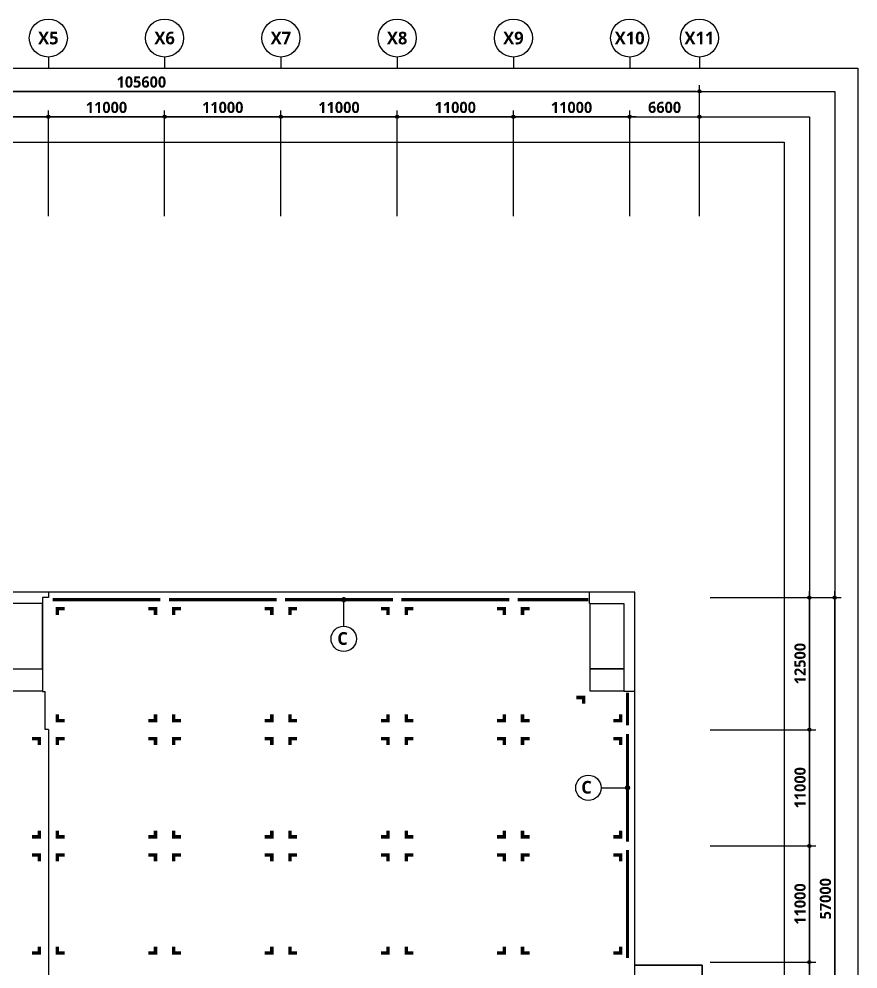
# Model space of a CAD drawing. Header units: millimetres. Extents: x 10941 to 1002000, y 7641 to 169666.
# Drawn here: x 880607 to 959982, y 79768 to 169666 of the extents above; entities that cross this region are included whole.
import ezdxf
from ezdxf.enums import TextEntityAlignment as Align

# ---------------------------------------------------------------- set-up
doc = ezdxf.new("R2010")
doc.units = ezdxf.units.MM
doc.header["$LTSCALE"] = 400
doc.header["$MEASUREMENT"] = 0
doc.header["$PDSIZE"] = -10
doc.layers.get('0').update_dxf_attribs({"linetype": 'CONTINUOUS'})
doc.layers.get('Defpoints').update_dxf_attribs({"color": 153, "linetype": 'CONTINUOUS'})
for name, color, linetype in [('A-ANNO-TEXT1', 7, 'CONTINUOUS'), ('A-P1', 6, 'CONTINUOUS'), ('A-ST-AXIS-BUB', 7, 'CONTINUOUS'), ('A-ST-AXIS-DIM', 7, 'CONTINUOUS'), ('A-TEXT', 3, 'CONTINUOUS'), ('A-WALLb', 5, 'STD_WIREMESH_050'), ('AA-MARK', 2, 'CONTINUOUS')]:
    doc.layers.add(name, color=color, linetype=linetype)
doc.layers.add('Defpoint', color=161, linetype='CONTINUOUS', plot=False)
doc.layers.add('면적', color=210, linetype='CONTINUOUS', plot=False)
doc.styles.add('2020음성 1차', font='')
doc.styles.add('SH_대대리576', font='')
doc.styles.get("Standard").update_dxf_attribs({"font": ''})
doc.styles.get('2020음성 1차').set_extended_font_data('NanumGothic', bold=True)
doc.styles.get('SH_대대리576').set_extended_font_data('NanumGothic', bold=True)
doc.styles.get('Standard').set_extended_font_data('DotumChe')
doc.linetypes.add('STD_WIREMESH_050', pattern='A,4,-1,["X",Standard,S=0.5,R=0,X=-0.24,Y=-0.25],-1', length=6)
doc.dimstyles.new('SHP 600', dxfattribs={"dimscale": 300, "dimtxt": 3.5, "dimasz": 1, "dimexe": 2, "dimexo": 2, "dimgap": 1, "dimtad": 1, "dimdec": 0, "dimzin": 0, "dimdsep": 46, "dimtxsty": 'SH_대대리576', "dimblk": 'DIMDOT', "dimcen": 0.09, "dimclrt": 3, "dimadec": 0, "dimazin": 1, "dimtfac": 1, "dimtdec": 0, "dimtix": 1, "dimtmove": 2, "dimatfit": 0, "dimldrblk": 'DIMDOT', "dimfxl": 1, "dimtolj": 1, "dimtzin": 0, "dimarcsym": 0})

# ---------------------------------------------------------------- blocks, each defined once
blk = doc.blocks.new('G$CDADDFB7A')
at = {"layer": '면적', "elevation": 103000}
for points in [[(98950, 11700), (99500, 11700), (99500, 12000), (100000, 12000), (100000, 13000), (100000, 13000), (100000, 22700), (100000, 22700), (100000, 48600), (98950, 48600), (98950, 48650), (95750, 48650), (95750, 56950), (95700, 56950), (95700, 58000), (44500, 58000), (44500, 57500), (44500, 57500), (43950, 57500), (43950, 48650), (40750, 48650), (40750, 56950), (40700, 56950), (40700, 58000), (4300, 58000), (4300, 56950), (4250, 56950), (4250, 48650), (1050, 48650), (1050, 48600), (0, 48600), (0, 22700), (5900, 22700), (5900, 18360), (4300, 18360), (4300, 11450), (4250, 11450), (4250, 1050), (4300, 1050), (4300, 0), (40700, 0), (40700, 1050), (40750, 1050), (40750, 9350), (43950, 9350), (43950, 500), (44500, 500), (44500, 0), (66200, 0), (66200, 5650), (95750, 5650), (95750, 9350), (98950, 9350), (98950, 11700)], [(44500, 45000), (44200, 45000), (44200, 48600)]]:
    blk.add_lwpolyline(points, dxfattribs=at)
for points in [[(1050, 56950), (4250, 56950), (4250, 50750), (1050, 50750)], [(1050, 50750), (4250, 50750), (4250, 48650), (1050, 48650)], [(100000, 22700), (106350, 22700), (106350, 13000), (100000, 13000)], [(95750, 11700), (98950, 11700), (98950, 9350), (95750, 9350)], [(95750, 9350), (98950, 9350), (98950, 7250), (95750, 7250)]]:
    blk.add_lwpolyline(points, close=True, dxfattribs=at)
at = {"layer": '면적'}
for points in [[(40750, 50750), (43950, 50750), (43950, 56950), (40750, 56950), (40750, 50750), (40750, 50750)], [(98950, 50750), (95750, 50750), (95750, 56950), (98950, 56950)], [(40750, 50750), (43950, 50750), (43950, 48650), (40750, 48650)], [(95750, 50750), (98950, 50750), (98950, 48650), (95750, 48650)], [(2200, 22700), (2200, 17760), (4300, 17760), (4300, 18360), (5900, 18360), (5900, 22700)], [(2200, 17760), (2200, 16300), (800, 16300), (800, 13950), (4300, 13950), (4300, 17760), (2200, 17760)], [(800, 13950), (4300, 13950), (4300, 11450), (800, 11450)], [(4250, 9350), (4250, 11450), (1050, 11450), (1050, 1050), (4250, 1050), (4250, 7250), (3300, 7250), (3300, 9350)], [(4250, 7250), (3300, 7250), (3300, 9350), (4250, 9350)], [(40750, 7250), (43950, 7250), (43950, 9350), (40750, 9350)], [(43950, 1050), (40750, 1050), (40750, 7250), (43950, 7250)], [(98950, 1050), (95750, 1050), (95750, 7250), (98950, 7250)], [(66200, 5650), (66200, 0), (95600, 0), (95700, 0), (95700, 1050), (95750, 1050), (95750, 5650)]]:
    blk.add_lwpolyline(points, close=True, dxfattribs=at)
for points in [[(43950, 48650), (43950, 48600), (44200, 48600)], [(44500, 45000), (44500, 9400), (43950, 9400), (43950, 9350)]]:
    blk.add_lwpolyline(points, dxfattribs=at)
blk = doc.blocks.new('A-ST-AXIS-BUB-1')
at = {"layer": 'A-ST-AXIS-BUB'}
blk.add_line((0, 350), (0, 0), dxfattribs=at)
blk.add_circle((0, 950), 600, dxfattribs=at)
blk = doc.blocks.new('DIMDOT')
at = {"color": 0}
blk.add_line((-2, 0), (2, 0), dxfattribs=at)
for radius in [0.5, 0.25]:
    blk.add_circle((0, 0), radius, dxfattribs=at)
blk = doc.blocks.new('*D19807')
at = {"layer": 'A-ST-AXIS-DIM', "color": 0, "lineweight": -2}
for p, q in [((938382, 151016), (938382, 161016)), ((944982, 151016), (944982, 161016)), ((938682, 160416), (944682, 160416))]:
    blk.add_line(p, q, dxfattribs=at)
at = {"layer": 'Defpoints', "color": 0}
for p in [(944982, 160416), (938382, 150416), (944982, 150416)]:
    blk.add_point(p, dxfattribs=at)
at = {"layer": 'A-ST-AXIS-DIM', "color": 0, "linetype": 'ByBlock', "lineweight": -2, "xscale": 300, "yscale": 300, "zscale": 300, "rotation": 180}
blk.add_blockref('DIMDOT', (938382, 160416), dxfattribs=at)
at = {"layer": 'A-ST-AXIS-DIM', "color": 0, "linetype": 'ByBlock', "lineweight": -2, "xscale": 300, "yscale": 300, "zscale": 300}
blk.add_blockref('DIMDOT', (944982, 160416), dxfattribs=at)
at = {"layer": 'A-ST-AXIS-DIM', "color": 3, "insert": (941682, 161296), "char_height": 1050, "attachment_point": 5, "style": 'SH_대대리576'}
blk.add_mtext('\\A1;6600', dxfattribs=at)
blk = doc.blocks.new('*D19822')
at = {"layer": 'A-ST-AXIS-DIM', "color": 0, "lineweight": -2}
for p, q in [((945982, 114916), (958382, 114916)), ((957782, 58216), (957782, 114616)), ((945982, 57916), (958382, 57916))]:
    blk.add_line(p, q, dxfattribs=at)
at = {"layer": 'Defpoints', "color": 0}
for p in [(945382, 114916), (957782, 114916), (945382, 57916)]:
    blk.add_point(p, dxfattribs=at)
at = {"layer": 'A-ST-AXIS-DIM', "color": 0, "linetype": 'ByBlock', "lineweight": -2, "xscale": 300, "yscale": 300, "zscale": 300}
for p, rotation in [((957782, 114916), 90), ((957782, 57916), 270)]:
    blk.add_blockref('DIMDOT', p, dxfattribs=dict(at, rotation=rotation))
at = {"layer": 'A-ST-AXIS-DIM', "color": 3, "insert": (956905, 86416), "char_height": 1050, "attachment_point": 5, "rotation": 90, "style": 'SH_대대리576'}
blk.add_mtext('\\A1;57000', dxfattribs=at)
blk = doc.blocks.new('*D19824')
at = {"layer": 'A-ST-AXIS-DIM', "color": 0, "lineweight": -2}
for p, q in [((945982, 80416), (955982, 80416)), ((955382, 69716), (955382, 80116)), ((945982, 69416), (955982, 69416))]:
    blk.add_line(p, q, dxfattribs=at)
at = {"layer": 'Defpoints', "color": 0}
for p in [(945382, 80416), (955382, 80416), (945382, 69416)]:
    blk.add_point(p, dxfattribs=at)
at = {"layer": 'A-ST-AXIS-DIM', "color": 0, "linetype": 'ByBlock', "lineweight": -2, "xscale": 300, "yscale": 300, "zscale": 300}
for p, rotation in [((955382, 80416), 90), ((955382, 69416), 270)]:
    blk.add_blockref('DIMDOT', p, dxfattribs=dict(at, rotation=rotation))
at = {"layer": 'A-ST-AXIS-DIM', "color": 3, "insert": (954506, 74916), "char_height": 1050, "attachment_point": 5, "rotation": 90, "style": 'SH_대대리576'}
blk.add_mtext('\\A1;11000', dxfattribs=at)
blk = doc.blocks.new('*D19825')
at = {"layer": 'A-ST-AXIS-DIM', "color": 0, "lineweight": -2}
for p, q in [((945982, 91416), (955982, 91416)), ((955382, 80716), (955382, 91116)), ((945982, 80416), (955982, 80416))]:
    blk.add_line(p, q, dxfattribs=at)
at = {"layer": 'Defpoints', "color": 0}
for p in [(945382, 91416), (955382, 91416), (945382, 80416)]:
    blk.add_point(p, dxfattribs=at)
at = {"layer": 'A-ST-AXIS-DIM', "color": 0, "linetype": 'ByBlock', "lineweight": -2, "xscale": 300, "yscale": 300, "zscale": 300}
for p, rotation in [((955382, 91416), 90), ((955382, 80416), 270)]:
    blk.add_blockref('DIMDOT', p, dxfattribs=dict(at, rotation=rotation))
at = {"layer": 'A-ST-AXIS-DIM', "color": 3, "insert": (954506, 85916), "char_height": 1050, "attachment_point": 5, "rotation": 90, "style": 'SH_대대리576'}
blk.add_mtext('\\A1;11000', dxfattribs=at)
blk = doc.blocks.new('*D19826')
at = {"layer": 'A-ST-AXIS-DIM', "color": 0, "lineweight": -2}
for p, q in [((945982, 102416), (955982, 102416)), ((955382, 91716), (955382, 102116)), ((945982, 91416), (955982, 91416))]:
    blk.add_line(p, q, dxfattribs=at)
at = {"layer": 'Defpoints', "color": 0}
for p in [(945382, 102416), (955382, 102416), (945382, 91416)]:
    blk.add_point(p, dxfattribs=at)
at = {"layer": 'A-ST-AXIS-DIM', "color": 0, "linetype": 'ByBlock', "lineweight": -2, "xscale": 300, "yscale": 300, "zscale": 300}
for p, rotation in [((955382, 102416), 90), ((955382, 91416), 270)]:
    blk.add_blockref('DIMDOT', p, dxfattribs=dict(at, rotation=rotation))
at = {"layer": 'A-ST-AXIS-DIM', "color": 3, "insert": (954506, 96916), "char_height": 1050, "attachment_point": 5, "rotation": 90, "style": 'SH_대대리576'}
blk.add_mtext('\\A1;11000', dxfattribs=at)
blk = doc.blocks.new('*D19827')
at = {"layer": 'A-ST-AXIS-DIM', "color": 0, "lineweight": -2}
for p, q in [((945982, 114916), (955982, 114916)), ((955382, 102716), (955382, 114616)), ((945982, 102416), (955982, 102416))]:
    blk.add_line(p, q, dxfattribs=at)
at = {"layer": 'Defpoints', "color": 0}
for p in [(945382, 114916), (955382, 114916), (945382, 102416)]:
    blk.add_point(p, dxfattribs=at)
at = {"layer": 'A-ST-AXIS-DIM', "color": 0, "linetype": 'ByBlock', "lineweight": -2, "xscale": 300, "yscale": 300, "zscale": 300}
for p, rotation in [((955382, 114916), 90), ((955382, 102416), 270)]:
    blk.add_blockref('DIMDOT', p, dxfattribs=dict(at, rotation=rotation))
at = {"layer": 'A-ST-AXIS-DIM', "color": 3, "insert": (954503, 108666), "char_height": 1050, "attachment_point": 5, "rotation": 90, "style": 'SH_대대리576'}
blk.add_mtext('\\A1;12500', dxfattribs=at)
blk = doc.blocks.new('*D19923')
at = {"layer": 'A-ST-AXIS-DIM', "color": 0, "lineweight": -2}
for p, q in [((927382, 151016), (927382, 161016)), ((938382, 151016), (938382, 161016)), ((938082, 160416), (927682, 160416))]:
    blk.add_line(p, q, dxfattribs=at)
at = {"layer": 'Defpoints', "color": 0}
for p in [(927382, 160416), (927382, 150416), (938382, 150416)]:
    blk.add_point(p, dxfattribs=at)
at = {"layer": 'A-ST-AXIS-DIM', "color": 0, "linetype": 'ByBlock', "lineweight": -2, "xscale": 300, "yscale": 300, "zscale": 300, "rotation": 180}
blk.add_blockref('DIMDOT', (927382, 160416), dxfattribs=at)
at = {"layer": 'A-ST-AXIS-DIM', "color": 0, "linetype": 'ByBlock', "lineweight": -2, "xscale": 300, "yscale": 300, "zscale": 300}
blk.add_blockref('DIMDOT', (938382, 160416), dxfattribs=at)
at = {"layer": 'A-ST-AXIS-DIM', "color": 3, "insert": (932882, 161292), "char_height": 1050, "attachment_point": 5, "style": 'SH_대대리576'}
blk.add_mtext('\\A1;11000', dxfattribs=at)
blk = doc.blocks.new('*D19924')
at = {"layer": 'A-ST-AXIS-DIM', "color": 0, "lineweight": -2}
for p, q in [((916382, 151016), (916382, 161016)), ((927382, 151016), (927382, 161016)), ((927082, 160416), (916682, 160416))]:
    blk.add_line(p, q, dxfattribs=at)
at = {"layer": 'Defpoints', "color": 0}
for p in [(916382, 160416), (916382, 150416), (927382, 150416)]:
    blk.add_point(p, dxfattribs=at)
at = {"layer": 'A-ST-AXIS-DIM', "color": 0, "linetype": 'ByBlock', "lineweight": -2, "xscale": 300, "yscale": 300, "zscale": 300, "rotation": 180}
blk.add_blockref('DIMDOT', (916382, 160416), dxfattribs=at)
at = {"layer": 'A-ST-AXIS-DIM', "color": 0, "linetype": 'ByBlock', "lineweight": -2, "xscale": 300, "yscale": 300, "zscale": 300}
blk.add_blockref('DIMDOT', (927382, 160416), dxfattribs=at)
at = {"layer": 'A-ST-AXIS-DIM', "color": 3, "insert": (921882, 161292), "char_height": 1050, "attachment_point": 5, "style": 'SH_대대리576'}
blk.add_mtext('\\A1;11000', dxfattribs=at)
blk = doc.blocks.new('*D19925')
at = {"layer": 'A-ST-AXIS-DIM', "color": 0, "lineweight": -2}
for p, q in [((905382, 151016), (905382, 161016)), ((916382, 151016), (916382, 161016)), ((916082, 160416), (905682, 160416))]:
    blk.add_line(p, q, dxfattribs=at)
at = {"layer": 'Defpoints', "color": 0}
for p in [(905382, 160416), (905382, 150416), (916382, 150416)]:
    blk.add_point(p, dxfattribs=at)
at = {"layer": 'A-ST-AXIS-DIM', "color": 0, "linetype": 'ByBlock', "lineweight": -2, "xscale": 300, "yscale": 300, "zscale": 300, "rotation": 180}
blk.add_blockref('DIMDOT', (905382, 160416), dxfattribs=at)
at = {"layer": 'A-ST-AXIS-DIM', "color": 0, "linetype": 'ByBlock', "lineweight": -2, "xscale": 300, "yscale": 300, "zscale": 300}
blk.add_blockref('DIMDOT', (916382, 160416), dxfattribs=at)
at = {"layer": 'A-ST-AXIS-DIM', "color": 3, "insert": (910882, 161292), "char_height": 1050, "attachment_point": 5, "style": 'SH_대대리576'}
blk.add_mtext('\\A1;11000', dxfattribs=at)
blk = doc.blocks.new('*D19926')
at = {"layer": 'A-ST-AXIS-DIM', "color": 0, "lineweight": -2}
for p, q in [((894382, 151016), (894382, 161016)), ((905382, 151016), (905382, 161016)), ((905082, 160416), (894682, 160416))]:
    blk.add_line(p, q, dxfattribs=at)
at = {"layer": 'Defpoints', "color": 0}
for p in [(894382, 160416), (894382, 150416), (905382, 150416)]:
    blk.add_point(p, dxfattribs=at)
at = {"layer": 'A-ST-AXIS-DIM', "color": 0, "linetype": 'ByBlock', "lineweight": -2, "xscale": 300, "yscale": 300, "zscale": 300, "rotation": 180}
blk.add_blockref('DIMDOT', (894382, 160416), dxfattribs=at)
at = {"layer": 'A-ST-AXIS-DIM', "color": 0, "linetype": 'ByBlock', "lineweight": -2, "xscale": 300, "yscale": 300, "zscale": 300}
blk.add_blockref('DIMDOT', (905382, 160416), dxfattribs=at)
at = {"layer": 'A-ST-AXIS-DIM', "color": 3, "insert": (899882, 161292), "char_height": 1050, "attachment_point": 5, "style": 'SH_대대리576'}
blk.add_mtext('\\A1;11000', dxfattribs=at)
blk = doc.blocks.new('*D19927')
at = {"layer": 'A-ST-AXIS-DIM', "color": 0, "lineweight": -2}
for p, q in [((883382, 151016), (883382, 161016)), ((894382, 151016), (894382, 161016)), ((894082, 160416), (883682, 160416))]:
    blk.add_line(p, q, dxfattribs=at)
at = {"layer": 'Defpoints', "color": 0}
for p in [(883382, 160416), (883382, 150416), (894382, 150416)]:
    blk.add_point(p, dxfattribs=at)
at = {"layer": 'A-ST-AXIS-DIM', "color": 0, "linetype": 'ByBlock', "lineweight": -2, "xscale": 300, "yscale": 300, "zscale": 300, "rotation": 180}
blk.add_blockref('DIMDOT', (883382, 160416), dxfattribs=at)
at = {"layer": 'A-ST-AXIS-DIM', "color": 0, "linetype": 'ByBlock', "lineweight": -2, "xscale": 300, "yscale": 300, "zscale": 300}
blk.add_blockref('DIMDOT', (894382, 160416), dxfattribs=at)
at = {"layer": 'A-ST-AXIS-DIM', "color": 3, "insert": (888882, 161292), "char_height": 1050, "attachment_point": 5, "style": 'SH_대대리576'}
blk.add_mtext('\\A1;11000', dxfattribs=at)
blk = doc.blocks.new('*D19928')
at = {"layer": 'A-ST-AXIS-DIM', "color": 0, "lineweight": -2}
for p, q in [((872382, 151016), (872382, 161016)), ((883382, 151016), (883382, 161016)), ((883082, 160416), (872682, 160416))]:
    blk.add_line(p, q, dxfattribs=at)
at = {"layer": 'Defpoints', "color": 0}
for p in [(872382, 160416), (872382, 150416), (883382, 150416)]:
    blk.add_point(p, dxfattribs=at)
at = {"layer": 'A-ST-AXIS-DIM', "color": 0, "linetype": 'ByBlock', "lineweight": -2, "xscale": 300, "yscale": 300, "zscale": 300, "rotation": 180}
blk.add_blockref('DIMDOT', (872382, 160416), dxfattribs=at)
at = {"layer": 'A-ST-AXIS-DIM', "color": 0, "linetype": 'ByBlock', "lineweight": -2, "xscale": 300, "yscale": 300, "zscale": 300}
blk.add_blockref('DIMDOT', (883382, 160416), dxfattribs=at)
at = {"layer": 'A-ST-AXIS-DIM', "color": 3, "insert": (877882, 161292), "char_height": 1050, "attachment_point": 5, "style": 'SH_대대리576'}
blk.add_mtext('\\A1;11000', dxfattribs=at)
blk = doc.blocks.new('*D19932')
at = {"layer": 'A-ST-AXIS-DIM', "color": 0, "lineweight": -2}
for p, q in [((839382, 151016), (839382, 163416)), ((944682, 162816), (839682, 162816)), ((944982, 151016), (944982, 163416))]:
    blk.add_line(p, q, dxfattribs=at)
at = {"layer": 'Defpoints', "color": 0}
for p in [(839382, 162816), (839382, 150416), (944982, 150416)]:
    blk.add_point(p, dxfattribs=at)
at = {"layer": 'A-ST-AXIS-DIM', "color": 0, "linetype": 'ByBlock', "lineweight": -2, "xscale": 300, "yscale": 300, "zscale": 300, "rotation": 180}
blk.add_blockref('DIMDOT', (839382, 162816), dxfattribs=at)
at = {"layer": 'A-ST-AXIS-DIM', "color": 0, "linetype": 'ByBlock', "lineweight": -2, "xscale": 300, "yscale": 300, "zscale": 300}
blk.add_blockref('DIMDOT', (944982, 162816), dxfattribs=at)
at = {"layer": 'A-ST-AXIS-DIM', "color": 3, "insert": (892182, 163696), "char_height": 1050, "attachment_point": 5, "style": 'SH_대대리576'}
blk.add_mtext('\\A1;105600', dxfattribs=at)

msp = doc.modelspace()

# ---------------------------------------------------------------- linework, layer by layer
at = {"layer": 'A-P1', "const_width": 326.7}
for points in [[(884922.4, 113856.3), (884241.8, 113856.3), (884241.8, 113266.5)], [(892841.2, 113856.3), (893521.8, 113856.3), (893521.8, 113266.5)], [(895922.4, 113856.3), (895241.8, 113856.3), (895241.8, 113266.5)], [(903841.2, 113856.3), (904521.8, 113856.3), (904521.8, 113266.5)], [(906922.4, 113856.3), (906241.8, 113856.3), (906241.8, 113266.5)], [(914841.2, 113856.3), (915521.8, 113856.3), (915521.8, 113266.5)], [(917922.4, 113856.3), (917241.8, 113856.3), (917241.8, 113266.5)], [(925841.2, 113856.3), (926521.8, 113856.3), (926521.8, 113266.5)], [(928922.4, 113856.3), (928241.8, 113856.3), (928241.8, 113266.5)], [(933341.2, 105456.3), (934021.8, 105456.3), (934021.8, 104866.5)], [(884922.4, 103276.3), (884241.8, 103276.3), (884241.8, 103866.2)], [(892841.2, 103276.3), (893521.8, 103276.3), (893521.8, 103866.2)], [(895922.4, 103276.3), (895241.8, 103276.3), (895241.8, 103866.2)], [(903841.2, 103276.3), (904521.8, 103276.3), (904521.8, 103866.2)], [(906922.4, 103276.3), (906241.8, 103276.3), (906241.8, 103866.2)], [(914841.2, 103276.3), (915521.8, 103276.3), (915521.8, 103866.2)], [(917922.4, 103276.3), (917241.8, 103276.3), (917241.8, 103866.2)], [(925841.2, 103276.3), (926521.8, 103276.3), (926521.8, 103866.2)], [(928922.4, 103276.3), (928241.8, 103276.3), (928241.8, 103866.2)], [(936841.2, 103276.3), (937521.8, 103276.3), (937521.8, 103866.2)], [(881841.2, 101556.3), (882521.8, 101556.3), (882521.8, 100966.5)], [(884922.4, 101556.3), (884241.8, 101556.3), (884241.8, 100966.5)], [(892841.2, 101556.3), (893521.8, 101556.3), (893521.8, 100966.5)], [(895922.4, 101556.3), (895241.8, 101556.3), (895241.8, 100966.5)], [(903841.2, 101556.3), (904521.8, 101556.3), (904521.8, 100966.5)], [(906922.4, 101556.3), (906241.8, 101556.3), (906241.8, 100966.5)], [(914841.2, 101556.3), (915521.8, 101556.3), (915521.8, 100966.5)], [(917922.4, 101556.3), (917241.8, 101556.3), (917241.8, 100966.5)], [(925841.2, 101556.3), (926521.8, 101556.3), (926521.8, 100966.5)], [(928922.4, 101556.3), (928241.8, 101556.3), (928241.8, 100966.5)], [(936841.2, 101556.3), (937521.8, 101556.3), (937521.8, 100966.5)], [(881841.2, 92276.3), (882521.8, 92276.3), (882521.8, 92866.2)], [(884922.4, 92276.3), (884241.8, 92276.3), (884241.8, 92866.2)], [(892841.2, 92276.3), (893521.8, 92276.3), (893521.8, 92866.2)], [(895922.4, 92276.3), (895241.8, 92276.3), (895241.8, 92866.2)], [(903841.2, 92276.3), (904521.8, 92276.3), (904521.8, 92866.2)], [(906922.4, 92276.3), (906241.8, 92276.3), (906241.8, 92866.2)], [(914841.2, 92276.3), (915521.8, 92276.3), (915521.8, 92866.2)], [(917922.4, 92276.3), (917241.8, 92276.3), (917241.8, 92866.2)], [(925841.2, 92276.3), (926521.8, 92276.3), (926521.8, 92866.2)], [(928922.4, 92276.3), (928241.8, 92276.3), (928241.8, 92866.2)], [(936841.2, 92276.3), (937521.8, 92276.3), (937521.8, 92866.2)], [(881841.2, 90556.3), (882521.8, 90556.3), (882521.8, 89966.5)], [(884922.4, 90556.3), (884241.8, 90556.3), (884241.8, 89966.5)], [(892841.2, 90556.3), (893521.8, 90556.3), (893521.8, 89966.5)], [(895922.4, 90556.3), (895241.8, 90556.3), (895241.8, 89966.5)], [(903841.2, 90556.3), (904521.8, 90556.3), (904521.8, 89966.5)], [(906922.4, 90556.3), (906241.8, 90556.3), (906241.8, 89966.5)], [(914841.2, 90556.3), (915521.8, 90556.3), (915521.8, 89966.5)], [(917922.4, 90556.3), (917241.8, 90556.3), (917241.8, 89966.5)], [(925841.2, 90556.3), (926521.8, 90556.3), (926521.8, 89966.5)], [(928922.4, 90556.3), (928241.8, 90556.3), (928241.8, 89966.5)], [(936841.2, 90556.3), (937521.8, 90556.3), (937521.8, 89966.5)], [(881841.2, 81276.3), (882521.8, 81276.3), (882521.8, 81866.2)], [(884922.4, 81276.3), (884241.8, 81276.3), (884241.8, 81866.2)], [(892841.2, 81276.3), (893521.8, 81276.3), (893521.8, 81866.2)], [(895922.4, 81276.3), (895241.8, 81276.3), (895241.8, 81866.2)], [(903841.2, 81276.3), (904521.8, 81276.3), (904521.8, 81866.2)], [(906922.4, 81276.3), (906241.8, 81276.3), (906241.8, 81866.2)], [(914841.2, 81276.3), (915521.8, 81276.3), (915521.8, 81866.2)], [(917922.4, 81276.3), (917241.8, 81276.3), (917241.8, 81866.2)], [(925841.2, 81276.3), (926521.8, 81276.3), (926521.8, 81866.2)], [(928922.4, 81276.3), (928241.8, 81276.3), (928241.8, 81866.2)], [(936841.2, 81276.3), (937521.8, 81276.3), (937521.8, 81866.2)]]:
    msp.add_lwpolyline(points, dxfattribs=at)
at = {"layer": 'A-TEXT', "color": 7}
for centre in [(911327.3, 111010.4), (934475.9, 96916.3)]:
    msp.add_circle(centre, 1200, dxfattribs=at)
at = {"layer": 'A-WALLb', "ltscale": 600, "const_width": 300}
for points in [[(883781.8, 114716.3), (893981.8, 114716.3)], [(894781.8, 114716.3), (904981.8, 114716.3)], [(905781.8, 114716.3), (915981.8, 114716.3)], [(916781.8, 114716.3), (926981.8, 114716.3)], [(927781.8, 114716.3), (934481.8, 114716.3)], [(938181.8, 105916.3), (938181.8, 102816.3)], [(938181.8, 102016.3), (938181.8, 91816.3)], [(938181.8, 91016.3), (938181.8, 80816.3)]]:
    msp.add_lwpolyline(points, dxfattribs=at)
at = {"layer": 'AA-MARK', "color": 0, "const_width": 249.8}
for points in [[(911202.2, 114716.3, 1), (911452.5, 114716.3, 1)], [(938181.8, 96791.2, -1), (938181.8, 97041.5, -1)]]:
    msp.add_lwpolyline(points, format="xyb", close=True, dxfattribs=at)
at = {"layer": 'AA-MARK', "color": 0}
for points in [[(911327.3, 112210.4), (911327.3, 114716.3)], [(935675.9, 96916.3), (938181.8, 96916.3)]]:
    msp.add_lwpolyline(points, dxfattribs=at)
at = {"layer": 'Defpoint'}
for points in [[(959981.8, 36444.9), (788781.8, 36444.9), (788781.8, 165016.3), (959981.8, 165016.3)], [(957781.8, 38644.9), (790981.8, 38644.9), (790981.8, 162816.3), (957781.8, 162816.3)], [(955381.8, 41044.9), (793381.8, 41044.9), (793381.8, 160416.3), (955381.8, 160416.3)], [(952981.8, 43444.9), (795781.8, 43444.9), (795781.8, 158016.3), (952981.8, 158016.3)]]:
    msp.add_lwpolyline(points, close=True, dxfattribs=at)
msp.add_lwpolyline([(838881.8, 57416.3), (938381.8, 57416.3), (938381.8, 66766.3), (938881.8, 66766.3), (938881.8, 70416.3), (945231.8, 70416.3), (945231.8, 80116.3), (938881.8, 80116.3), (938881.8, 91416.3), (938881.8, 115416.3), (915881.8, 115416.3), (883881.8, 115416.3), (879381.8, 115416.3)], dxfattribs=at)

# ---------------------------------------------------------------- block references
msp.add_blockref('G$CDADDFB7A', (838881.8, 57416.3))
at = {"layer": 'A-ST-AXIS-BUB', "xscale": 3, "yscale": 3, "zscale": 3}
for p in [(883381.8, 165016.3), (894381.8, 165016.3), (905381.8, 165016.3), (916381.8, 165016.3), (927381.8, 165016.3), (938381.8, 165016.3), (944981.8, 165016.3)]:
    msp.add_blockref('A-ST-AXIS-BUB-1', p, dxfattribs=at)

# ---------------------------------------------------------------- texts
at = {"layer": 'A-ANNO-TEXT1', "style": 'SH_대대리576'}
for s, p in [('X5', (883381.8, 167866.3)), ('X6', (894381.8, 167866.3)), ('X7', (905381.8, 167866.3)), ('X8', (916381.8, 167866.3)), ('X9', (927381.8, 167866.3)), ('X10', (938381.8, 167866.3)), ('X11', (944981.8, 167866.3))]:
    msp.add_text(s, height=1200, dxfattribs=at).set_placement(p, align=Align.MIDDLE_CENTER)
at = {"layer": 'A-TEXT', "style": '2020음성 1차'}
for p in [(910720.1, 110445.9), (933804, 96366)]:
    msp.add_text('C', height=1200, dxfattribs=at).set_placement(p)

# ---------------------------------------------------------------- dimensions: what is measured, and where the dimension line sits
at = {"layer": 'A-ST-AXIS-DIM'}
for base, p1, p2, picture, middle in [((839381.8, 162816.3), (944981.8, 150416.3), (839381.8, 150416.3), '*D19932', (892181.8, 163695.8)), ((872381.8, 160416.3), (883381.8, 150416.3), (872381.8, 150416.3), '*D19928', (877881.8, 161292.1)), ((883381.8, 160416.3), (894381.8, 150416.3), (883381.8, 150416.3), '*D19927', (888881.8, 161292.1)), ((894381.8, 160416.3), (905381.8, 150416.3), (894381.8, 150416.3), '*D19926', (899881.8, 161292.1)), ((905381.8, 160416.3), (916381.8, 150416.3), (905381.8, 150416.3), '*D19925', (910881.8, 161292.1)), ((916381.8, 160416.3), (927381.8, 150416.3), (916381.8, 150416.3), '*D19924', (921881.8, 161292.1)), ((927381.8, 160416.3), (938381.8, 150416.3), (927381.8, 150416.3), '*D19923', (932881.8, 161292.1))]:
    dim = msp.add_linear_dim(base=base, p1=p1, p2=p2, dimstyle='SHP 600', dxfattribs=at)
    dim.commit()
    dim.dimension.update_dxf_attribs({"geometry": picture, "text_midpoint": middle})
for base, p1, p2, angle, picture, middle in [((944981.8, 160416.3), (938381.8, 150416.3), (944981.8, 150416.3), 180, '*D19807', (941681.8, 161295.8)), ((957781.8, 114916.3), (945381.8, 57916.3), (945381.8, 114916.3), 270, '*D19822', (956904.6, 86416.3)), ((955381.8, 114916.3), (945381.8, 102416.3), (945381.8, 114916.3), 270, '*D19827', (954503.1, 108666.3)), ((955381.8, 102416.3), (945381.8, 91416.3), (945381.8, 102416.3), 270, '*D19826', (954506.1, 96916.3)), ((955381.8, 91416.3), (945381.8, 80416.3), (945381.8, 91416.3), 270, '*D19825', (954506.1, 85916.3)), ((955381.8, 80416.3), (945381.8, 69416.3), (945381.8, 80416.3), 270, '*D19824', (954506.1, 74916.3))]:
    dim = msp.add_linear_dim(base=base, p1=p1, p2=p2, angle=angle, dimstyle='SHP 600', dxfattribs=at)
    dim.commit()
    dim.dimension.update_dxf_attribs({"geometry": picture, "text_midpoint": middle})

doc.saveas('drawing.dxf')
